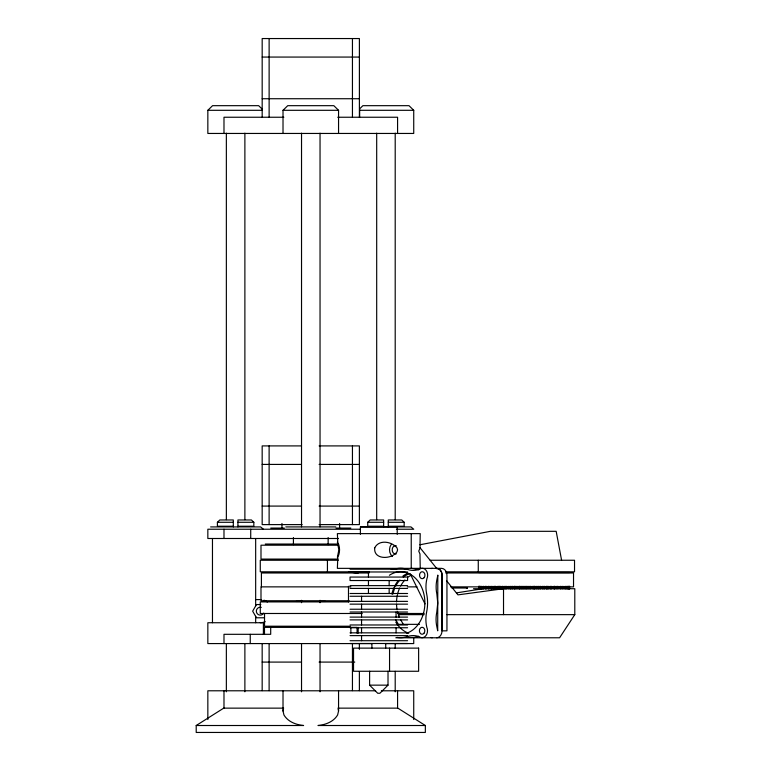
<?xml version="1.0" encoding="UTF-8"?>
<svg xmlns="http://www.w3.org/2000/svg" width="771" height="771" viewBox="0 0 771 771"><rect width="100%" height="100%" fill="white"/><g stroke="black" fill="none" stroke-linecap="round" stroke-linejoin="round"><path stroke-width="1.16" d="M420.234 568.352L419.973 553.973L418.749 551.12L419.973 548.268L420.234 533.628L337.38 533.628L337.785 542.456C340.146 546.803 340.146 552.865 337.785 557.211L337.38 568.352L441.542 568.352A6.939 5.407 -90 0 1 446.949 575.291L446.949 630.842L442.005 630.842A6.939 5.407 -89.7 0 1 436.608 637.781M337.92 708.144L397.855 708.144L425.351 725.511L425.351 732.45L196.21 732.45L196.21 725.511L303.601 725.511C295.987 724.779 288.036 721.81 283.959 715.006L283.015 711.007L283.41 709.098M338.556 690.787L338.556 711.007L337.611 715.006C333.535 721.81 325.574 724.779 317.97 725.511L425.351 725.511M337.38 542.273L338.864 549.829L337.38 557.385M392.699 594.239L394.704 588.022M473.519 588.716L574.79 588.716L574.79 614.641L559.592 637.781L395.802 637.781M388.015 671.262L388.015 685.149L379.91 693.254L377.703 693.254L369.608 685.149L369.608 671.262M359.652 117.24L359.652 108.846L362.9 105.675L409.006 105.675L413.728 110.301L413.728 133.45L207.842 133.45L207.842 110.301L212.565 105.675L258.671 105.675L262.179 109.116M283.015 133.45L283.015 110.301L287.728 105.675L333.833 105.675L338.556 110.301L338.556 133.45M233.305 526.227L217.403 526.227L217.403 522.285L219.812 519.972L233.305 519.972L233.305 526.921M383.64 526.227L367.738 526.227L367.738 522.285L370.147 519.972L383.64 519.972L383.64 526.921M196.21 725.511L223.715 708.144L283.651 708.144M419.916 544.769L490.433 531.315L556.17 531.315L561.596 560.247M431.028 568.564L432.425 568.323M456.422 592.88L483.012 588.716M262.179 57.064L359.392 57.064M262.179 98.727L359.392 98.727M207.842 110.301L262.179 110.301M283.015 110.301L338.556 110.301M359.652 110.301L413.728 110.301M283.834 117.24L223.985 117.24L223.985 133.45M337.737 117.24L397.576 117.24L397.576 133.45M301.259 445.908L262.169 445.908L262.169 524.608L302.145 524.608M319.107 445.908L359.382 445.908L359.382 524.608L319.107 524.608M262.169 464.421L301.259 464.421M319.107 464.421L359.382 464.421M262.169 506.084L301.259 506.084M319.107 506.084L359.382 506.084M217.403 522.285L233.305 522.285M237.931 522.285L253.832 522.285L253.832 526.227L237.931 526.227M367.738 522.285L383.64 522.285M388.266 522.285L404.168 522.285L404.168 526.227L388.266 526.227M210.618 526.921L260.617 526.921L263.393 529.234M285.79 526.921L335.78 526.921M360.953 526.921L410.953 526.921L413.728 529.234L396.419 529.234M270.737 528.077L284.364 528.077M336.002 528.077L350.834 528.077M360.491 529.234L207.842 529.234L207.842 538.495L338.45 538.495M265.272 544.047L338.363 544.047M337.968 545.203L260.993 545.203L260.993 559.091L337.968 559.091M338.363 560.247L260.28 560.247L260.28 571.822L369.328 571.822M430.189 560.247L574.53 560.247L574.53 571.822L445.946 571.822M350.044 569.191L407.58 569.191M350.044 571.976L407.58 571.976M478.646 572.516L569.663 572.516M369.087 572.978L261.408 572.978L261.408 586.866M445.744 572.978L573.528 572.978L573.528 586.866L450.553 586.866M350.044 585.632L407.58 585.632M350.863 586.866L260.993 586.866L260.993 600.754L349.388 600.754M407.31 586.866L417.034 586.866M451.854 588.022L467.515 588.022L466.465 588.022M350.044 588.408L407.58 588.408M350.044 593.497L407.58 593.497M350.044 596.272L407.58 596.272M255.664 599.597L260.29 599.597A11.575 11.575 0 0 1 261.552 599.665M350.044 601.37L407.58 601.37M295.968 601.447L302.348 601.447M319.204 601.447L325.593 601.447M349.012 601.91L260.27 601.91L260.27 613.485L362.168 613.485M350.044 604.146L407.58 604.146M260.839 604.551L256.473 604.551L252.657 611.172L256.473 617.783L264.106 617.783M350.044 609.235L407.58 609.235M350.044 612.01L407.58 612.01M397.72 613.485L424.185 613.485M424.185 614.641L398.53 614.641L398.53 616.8M446.949 614.641L574.79 614.641M350.044 617.108L407.58 617.108M350.044 619.884L407.58 619.884M419.501 624.346L398.434 624.346L395.774 619.894M350.044 624.973L407.58 624.973M350.391 626.216L264.53 626.216L264.53 613.485M350.044 627.748L407.58 627.748M350.044 632.846L407.58 632.846M350.044 635.622L407.58 635.622M350.044 640.711L407.58 640.711M350.044 643.496L407.58 643.496M372.162 643.573L207.842 643.573L207.842 622.737L263.393 622.737L263.393 634.311M385.008 643.573L413.728 643.573L413.728 637.781M262.169 662.087L301.259 662.087M319.107 662.087L354.756 662.087M369.608 685.149L388.015 685.149M375.602 690.787L207.842 690.787L207.842 719.526M381.356 690.787L413.728 690.787L413.728 719.526M411.984 568.42L417.795 569.509A27.881 21.694 -89.7 0 0 418.778 569.817M407.127 637.463L414.181 637.463L417.651 636.576A27.881 21.694 -89.7 0 1 418.634 636.268M348.482 571.822L357.985 573.306M430.873 637.521L432.271 637.762M404.168 522.285L401.758 519.972L388.266 519.972L388.266 526.921M253.832 522.285L251.423 519.972L237.931 519.972L237.931 526.921M419.887 547.545L437.051 568.892M446.756 580.948L457.955 594.865L503.521 588.716L503.521 614.641M400.708 619.894L403.368 624.346M410.211 573.788L425.004 603.886M397.614 611.798L399.368 617.243M338.151 709.098L338.556 711.007M569.596 586.403L569.567 588.716M569.441 586.403L569.441 588.716M569.258 586.403L569.258 588.716M569.114 586.403L569.114 588.716M568.95 586.403L568.95 588.716M568.834 586.403L568.834 588.716M568.429 586.403L568.429 588.716M568.198 586.403L568.198 588.716M567.909 586.403L567.909 588.716M567.629 586.403L567.629 588.716M567.148 586.403L567.148 588.716M566.82 586.403L566.82 588.716M566.531 586.403L566.531 588.716M565.422 586.403L565.422 588.716M565.239 586.403L565.288 588.716M564.931 588.716L564.931 586.403L564.796 588.716M563.283 586.403L563.283 588.716M562.782 586.403L562.782 588.716M562.493 586.403L562.493 588.716M561.616 586.403L561.616 588.716M560.739 586.403L560.69 588.716M560.382 586.403L560.382 588.716M559.997 586.403L559.997 588.716M558.137 586.403L558.137 588.716M557.818 586.403L557.818 588.716L557.712 586.403M556.999 586.403L556.999 588.716M556.402 586.403L556.402 588.716M555.187 586.403L555.187 588.716M554.841 586.403L554.841 588.716M554.551 586.403L554.474 588.716M554.339 586.403L554.339 588.716M554.098 586.403L554.098 588.716M553.665 586.403L553.665 588.716M551.94 586.403L551.94 588.716M551.438 586.403L551.438 588.716M550.976 586.403L550.976 588.716M550.793 586.403L550.793 588.716M550.176 586.403L550.176 588.716M549.925 586.403L549.925 588.716M548.412 586.403L548.412 588.716M548.056 586.403L548.056 588.716M547.853 586.403L547.853 588.716M547.188 586.403L547.188 588.716M547.053 586.403L547.053 588.716M546.649 586.403L546.649 588.716M546.273 586.403L546.273 588.716M546.041 586.403L546.041 588.716M544.654 586.403L544.654 588.716M544.278 586.403L544.278 588.716M544.037 586.403L544.037 588.716M543.131 586.403L543.131 588.716M542.977 586.403L542.967 588.716M542.254 586.403L542.254 588.716M542.003 586.403L542.003 588.716M540.664 586.403L540.664 588.716M540.288 586.403L540.288 588.716M540.047 586.403L540.047 588.716M539.093 586.403L539.093 588.716M538.842 586.403L538.842 588.716M538.784 586.403L538.678 588.716M537.927 586.403L537.927 588.716M537.695 586.403L537.695 588.716M536.51 586.403L536.51 588.716M536.134 586.403L536.134 588.716M535.903 586.403L535.903 588.716M534.901 586.403L534.901 588.716M534.698 586.403L534.698 588.716M534.554 586.403L534.554 588.716M534.245 586.403L534.245 588.716M533.474 586.403L533.474 588.716M533.253 586.403L533.253 588.716M533.021 586.403L533.021 588.716M532.192 586.403L532.192 588.716M531.855 586.403L531.855 588.716M530.593 586.403L530.593 588.716M530.294 586.403L530.294 588.716M529.947 586.403L529.947 588.716M529.706 586.403L529.706 588.716M528.81 586.403L528.81 588.716M528.665 586.403L528.665 588.716M527.759 586.403L527.759 588.716M527.499 586.403L527.499 588.716M526.468 586.403L526.468 588.716M526.227 586.403L526.227 588.716M525.995 586.403L525.995 588.716M525.803 586.403L525.803 588.716M525.109 586.403L525.109 588.716M524.309 586.403L524.309 588.716M524.126 586.403L524.126 588.716M523.442 586.403L523.442 588.716M523.114 586.403L523.114 588.716M522.719 586.403L522.719 588.716M522.054 586.403L522.054 588.716M521.832 586.403L521.832 588.716M521.475 586.403L521.475 588.716M520.714 586.403L520.714 588.716M520.502 586.403L520.502 588.716M519.606 586.403L519.606 588.716M519.509 586.403L519.509 588.716M519.268 586.403L519.268 588.716M519.085 586.403L519.085 588.716M518.729 586.403L518.729 588.716M517.437 586.403L517.437 588.716M516.984 586.403L516.984 588.716M516.175 586.403L516.175 588.716M515.934 586.403L515.934 588.716M515.144 586.403L515.144 588.716M514.999 586.403L514.999 588.716M514.7 586.403L514.7 588.716M514.411 586.403L514.411 588.716M514.19 586.403L514.19 588.716M513.139 586.403L513.139 588.716M512.715 586.403L512.715 588.716M512.407 586.403L512.407 588.716M511.925 586.403L511.925 588.716M511.452 586.403L511.452 588.716M510.585 588.716L510.585 586.403L510.479 588.716M510.19 586.403L510.19 588.716M509.939 586.403L509.939 588.716M508.956 586.403L508.956 588.716M508.513 586.403L508.513 588.716M507.096 586.403L507.096 588.716M506.364 586.403L506.248 588.716M506.104 586.403L506.104 588.716M505.872 586.403L505.872 588.716M505.188 586.403L505.188 588.716M504.928 586.403L504.928 588.716M504.427 586.403L504.427 588.716M503.126 586.403L503.126 588.716M502.865 586.403L502.865 588.716M502.345 586.403L502.345 588.716M502.21 586.403L502.123 588.716M501.092 586.403L501.092 588.716M500.697 586.403L500.697 588.716M500.495 586.403L500.495 588.716M499.56 586.403L499.56 588.716M499.348 586.403L499.348 588.716M499.165 586.403L499.165 588.716M498.914 586.403L498.914 588.716M498.413 586.403L498.365 588.716M498.22 586.403L498.22 588.716M497.497 586.403L497.497 588.716M497.102 586.403L497.102 588.716M495.734 586.403L495.734 588.716M495.464 586.403L495.464 588.716M495.204 586.403L495.204 588.716M494.751 586.403L494.751 588.716M494.625 586.403L494.568 588.716M494.172 586.403L494.172 588.716M493.642 586.403L493.642 588.716M492.679 586.403L492.679 588.716M491.908 586.403L491.908 588.716M491.04 586.403L491.04 588.716M490.693 586.403L490.693 588.716M489.604 586.403L489.604 588.716M488.987 586.403L488.987 588.716M488.727 586.403L488.727 588.716M488.274 586.403L488.274 588.716M488.024 586.403L488.024 588.716M486.501 586.403L486.501 588.716M486.106 586.403L486.048 588.716M485.855 586.403L485.932 588.716M485.653 586.403L485.653 588.716M485.181 586.403L485.181 588.716M483.937 586.403L483.937 588.716M483.696 586.403L483.696 588.716M483.427 586.403L483.427 588.716M482.087 586.403L482.029 588.716M481.788 586.403L481.788 588.716M481.596 586.403L481.615 588.716M480.545 586.403L480.545 588.716M480.314 586.403L480.362 588.716M480.14 586.403L480.14 588.716M479.678 586.403L479.678 588.716M479.514 586.403L479.552 588.716M479.321 586.403L479.302 588.716M479.09 586.403L479.09 588.716M478.993 586.403L478.936 588.716M478.82 586.403L478.868 588.716M478.646 586.403L478.733 588.716M478.271 560.247L478.271 571.822M411.232 533.628L411.232 568.352M397.576 690.787L397.576 708.144M397.219 534.332L397.219 526.834L360.394 526.834L360.394 534.332M396.072 612.01L396.072 617.108M396.072 627.748L396.072 632.846M395.205 133.171L395.205 519.635M395.205 643.64L395.205 648.459M395.205 671.329L395.205 691.799M389.557 648.122L389.557 671.262M389.162 580.534L389.162 585.632M389.162 588.408L389.162 593.497M385.712 643.496L385.712 648.122M376.691 133.171L376.691 519.635M371.901 643.496L371.901 648.122M368.451 571.976L368.451 577.065M368.451 580.534L368.451 585.632M368.451 588.408L368.451 593.497M361.551 596.272L361.551 601.37M361.551 604.146L361.551 609.235M361.551 612.01L361.551 617.108M361.551 619.884L361.551 624.973M361.551 627.748L361.551 632.846M361.551 635.622L361.551 640.711M359.392 117.24L359.392 38.55L262.179 38.55L262.179 117.24M359.382 643.573L359.382 649.355M359.382 671.608L359.382 690.652M358.178 627.372L358.178 633.155M357.079 633.155L357.079 627.372L264.492 627.372L264.492 634.311M352.443 38.55L352.443 117.24M352.443 445.908L352.443 524.608M352.443 643.573L352.443 690.652M350.872 627.372L350.872 633.155M348.482 586.259L348.482 601.91M339.606 523.451L339.606 528.077M328.147 537.551L328.147 544.634M327.434 560.247L327.434 571.822M320.042 133.171L320.042 526.863M320.042 600.301L320.042 602.71M320.042 643.64L320.042 691.799M301.528 133.171L301.528 526.863M301.528 600.301L301.528 602.71M301.528 643.64L301.528 691.799M293.423 537.551L293.423 544.634M283.015 690.787L283.015 711.007M281.964 523.451L281.964 528.077M270.698 627.372L270.698 634.311L223.985 634.311L223.985 643.573M269.127 38.55L269.127 117.24M269.118 445.908L269.118 524.608M269.118 643.573L269.118 690.652M262.169 643.573L262.169 690.652M255.664 538.495L255.664 605.958M255.664 616.376L255.664 622.737M250.72 529.234L250.72 538.495M250.247 634.311L250.247 643.573M244.879 133.171L244.879 519.635M244.879 643.64L244.879 691.799M226.356 133.171L226.356 519.635M226.356 643.64L226.356 691.799M223.985 529.234L223.985 538.495M223.985 690.787L223.985 708.144M212.468 538.495L212.468 622.737M265.185 621.657A11.575 11.575 0 0 1 260.29 622.737M264.01 600.214A11.575 11.575 0 0 1 267.335 601.987M263.701 613.138A3.932 3.932 0 0 1 258.632 614.738A3.932 3.932 0 0 1 256.598 609.822A3.932 3.932 0 0 1 261.311 607.365M392.478 556.45A7.643 5.946 -90 0 1 391.254 544.432M396.294 553.857A4.163 3.238 -90 0 1 392.208 549.829A4.163 3.238 -90 0 1 396.294 545.81M397.104 609.774A30.088 23.419 -90 0 1 396.525 604.185M396.525 601.949A30.088 23.419 -90 0 1 397.306 595.279M397.547 594.21A30.088 23.419 -90 0 1 399.648 588.022M400.573 586.124A30.088 23.419 -90 0 1 404.871 580.023M408.225 577.007A30.088 23.419 -90 0 1 410.972 575.272M395.639 586.124A30.088 23.419 90 0 1 399.927 580.023M403.281 577.007A30.088 23.419 90 0 1 408.929 574M436.598 568.352A6.939 5.407 -90 0 1 442.005 575.291L442.005 630.842L442.178 575.291A6.939 5.407 -89.7 0 0 436.781 568.352M408.736 633.251A31.245 24.315 -89.7 0 1 395.764 622.091M391.841 593.998A31.245 24.315 -89.7 0 1 394.068 587.444M394.482 586.567A31.245 24.315 -89.7 0 1 397.952 580.977M402.992 576.004A31.245 24.315 -89.7 0 1 407.849 573.267M393.644 569.451A34.714 27.024 -89.7 0 1 407.628 569.451A27.881 21.694 -89.7 0 0 419.549 569.2A6.939 5.407 -89.7 0 1 426.064 570.299A6.939 5.407 -89.7 0 1 426.912 578.684A27.881 21.694 -89.7 0 0 426.681 593.998A34.714 27.024 -89.7 0 1 426.642 611.972A27.881 21.694 -89.7 0 0 426.797 627.286A6.939 5.407 -89.7 0 1 425.92 635.67A6.939 5.407 -89.7 0 1 419.395 636.779A27.881 21.694 -89.7 0 0 407.483 636.518A34.714 27.014 -89.7 0 1 396.959 637.405M389.394 575.272A31.245 24.315 -89.7 0 1 423.25 591.665A31.245 24.315 -89.7 0 1 406.789 633.164M392.718 569.47A27.264 21.212 -89.7 0 1 390.589 568.564M437.812 575.272L437.697 630.813L436.974 627.343A27.881 21.694 -89.7 0 1 436.81 612.029L437.755 603.047L436.849 594.055A27.881 21.694 -89.7 0 1 437.08 578.742L437.812 575.272M374.735 547.853C373.241 560.035 391.697 559.679 396.988 551.805L397.585 549.829L396.988 547.853C391.745 541.454 378.898 539.228 374.735 547.853M407.58 577.065L350.044 577.065L350.044 580.534L407.58 580.534L407.58 577.065M418.624 648.122L353.532 648.122L353.532 671.262L418.624 671.262L418.624 648.122M491.32 588.716L491.32 586.403L491.223 588.716M424.021 633.213A3.47 2.698 -89.7 0 0 422.816 627.411A3.47 2.698 -89.7 0 0 419.501 631.661A3.47 2.698 -89.7 0 0 424.021 633.213M424.137 577.672A3.47 2.698 -89.7 0 0 422.942 571.86A3.47 2.698 -89.7 0 0 419.626 576.11A3.47 2.698 -89.7 0 0 424.137 577.672"/></g></svg>
